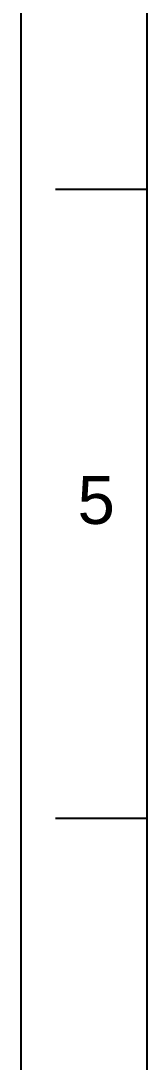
# Model space of a CAD drawing. Header units: millimetres. Extents: x 6330 to 7158, y 1153 to 2324.
# Drawn here: x 6330 to 6357.9, y 1545.1 to 1776 of the extents above; entities that cross this region are included whole.
import ezdxf

# ---------------------------------------------------------------- set-up
doc = ezdxf.new("R2010")
doc.units = ezdxf.units.MM
doc.styles.get("Standard").update_dxf_attribs({"font": 'arial.ttf'})

msp = doc.modelspace()

# ---------------------------------------------------------------- linework, layer by layer
at = {"color": 7, "linetype": 'Continuous'}
for p, q in [((6330.03, 2324.25), (6330.03, 1152.91)), ((6357.92, 1738.58), (6337.65, 1738.58)), ((6357.92, 1599.13), (6337.65, 1599.13))]:
    msp.add_line(p, q, dxfattribs=at)
at = {"linetype": 'Continuous'}
msp.add_line((6357.92, 1180.8), (6357.92, 2296.36), dxfattribs=at)

# ---------------------------------------------------------------- texts
at = {"insert": (6346.67, 1669.67), "char_height": 10.63, "attachment_point": 5}
msp.add_mtext_dynamic_manual_height_columns('5', width=69.7226, gutter_width=17.43, heights=[0], dxfattribs=at)

doc.saveas('drawing.dxf')
